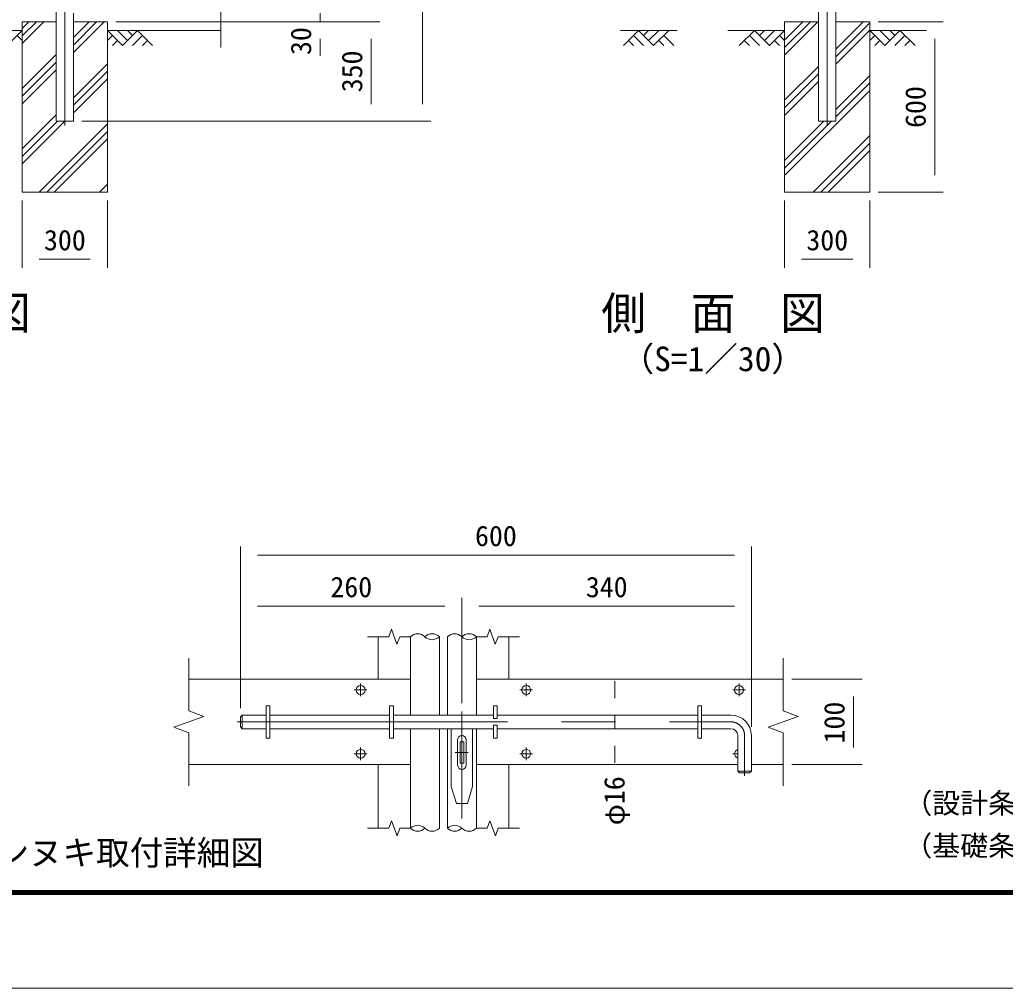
# Model space of a CAD drawing. Units: millimetres, scale not verified, with parts at other scales. Extents: x -6300 to 6300, y -4455 to 4455.
# Drawn here: x -3616 to -143, y -4455 to -1042 of the extents above; entities that cross this region are included whole.
import ezdxf
from ezdxf.enums import TextEntityAlignment as Align

# ---------------------------------------------------------------- set-up
doc = ezdxf.new("R2010")
doc.units = ezdxf.units.MM
doc.header["$LTSCALE"] = 30
doc.linetypes.add('USER1', pattern=[50.8, 31.75, -6.35, 6.35, -6.35])
for name, color, linetype, lineweight in [('0-0_D-DCR-HCH', 7, 'Continuous', 9), ('0-1_D-STR1', 1, 'Continuous', 18), ('0-2_D-STR3', 3, 'Continuous', 13), ('0-3_D-BMK', 2, 'USER1', 13), ('0-4_D-STR4', 7, 'Continuous', 9), ('0-5_D-BGD', 7, 'Continuous', 9), ('0-7_D-STR-DIM', 7, 'Continuous', 9), ('0-9_D-TTL-TXT', 7, 'Continuous', 18), ('0-A_D-TTL', 7, 'Continuous', 9)]:
    doc.layers.add(name, color=color, linetype=linetype, lineweight=lineweight)
doc.styles.add('ＭＳ ゴシック', font='')
doc.styles.get('ＭＳ ゴシック').set_extended_font_data('MS Gothic')

msp = doc.modelspace()

# ---------------------------------------------------------------- linework, layer by layer
at = {"layer": '0-0_D-DCR-HCH'}
for p, q in [((-3607.24, -1125.39), (-3530.9, -1049.05)), ((-3607.24, -1098.88), (-3557.42, -1049.05)), ((-3607.24, -1072.36), (-3583.93, -1049.05)), ((-3426.99, -1157.28), (-3318.77, -1049.05)), ((-3426.99, -1130.76), (-3345.28, -1049.05)), ((-3426.99, -1104.24), (-3371.8, -1049.05)), ((-920.62, -1166.54), (-803.13, -1049.05)), ((-920.62, -1140.02), (-829.65, -1049.05)), ((-920.62, -1113.5), (-856.17, -1049.05)), ((-740.37, -1145.39), (-644.04, -1049.05)), ((-740.37, -1171.9), (-620.62, -1052.15)), ((-3660.46, -1132.26), (-3607.24, -1079.05)), ((-3624.98, -1096.79), (-3607.24, -1114.44)), ((-3254.03, -1132.26), (-3307.24, -1079.05)), ((-3289.51, -1096.79), (-3307.24, -1114.44)), ((-3236.29, -1114.52), (-3271.77, -1079.05)), ((-3200.82, -1079.05), (-3254.03, -1132.26)), ((-3218.46, -1096.88), (-3236.29, -1079.05)), ((-3183.08, -1096.79), (-3218.72, -1132.26)), ((-3200.82, -1079.05), (-3147.61, -1132.26)), ((-1435.29, -1079.05), (-1488.5, -1132.26)), ((-1453.03, -1096.79), (-1417.39, -1132.26)), ((-1435.29, -1079.05), (-1382.08, -1132.26)), ((-1417.55, -1096.79), (-1399.82, -1079.05)), ((-1399.82, -1114.52), (-1364.34, -1079.05)), ((-1382.08, -1132.26), (-1328.87, -1079.05)), ((-1346.6, -1096.79), (-1310.97, -1132.26)), ((-1027.05, -1079.05), (-1080.26, -1132.26)), ((-1044.78, -1096.79), (-1009.15, -1132.26)), ((-1027.05, -1079.05), (-973.84, -1132.26)), ((-1009.31, -1096.79), (-991.57, -1079.05)), ((-991.57, -1114.52), (-956.1, -1079.05)), ((-973.84, -1132.26), (-920.62, -1079.05)), ((-938.36, -1096.79), (-920.62, -1114.44)), ((-740.37, -1198.42), (-620.62, -1078.67)), ((-567.41, -1132.26), (-620.62, -1079.05)), ((-602.89, -1096.79), (-620.62, -1114.44)), ((-549.67, -1114.52), (-585.15, -1079.05)), ((-514.2, -1079.05), (-567.41, -1132.26)), ((-531.84, -1096.88), (-549.67, -1079.05)), ((-496.46, -1096.79), (-532.1, -1132.26)), ((-514.2, -1079.05), (-460.99, -1132.26)), ((-3271.77, -1114.52), (-3289.59, -1132.26)), ((-3165.34, -1114.52), (-3183.16, -1132.26)), ((-1470.77, -1114.52), (-1452.95, -1132.26)), ((-1364.34, -1114.52), (-1346.52, -1132.26)), ((-1062.52, -1114.52), (-1044.7, -1132.26)), ((-956.1, -1114.52), (-938.28, -1132.26)), ((-585.15, -1114.52), (-602.97, -1132.26)), ((-478.72, -1114.52), (-496.54, -1132.26)), ((-3607.24, -1284.49), (-3487.49, -1164.74)), ((-3607.24, -1311.01), (-3487.49, -1191.26)), ((-3426.99, -1316.37), (-3307.24, -1196.62)), ((-920.62, -1325.64), (-800.87, -1205.89)), ((-3607.24, -1337.53), (-3487.49, -1217.78)), ((-3426.99, -1342.89), (-3307.24, -1223.14)), ((-3426.99, -1369.41), (-3307.24, -1249.66)), ((-920.62, -1352.15), (-800.87, -1232.4)), ((-740.37, -1357.52), (-620.62, -1237.77)), ((-920.62, -1378.67), (-800.87, -1258.92)), ((-740.37, -1384.03), (-620.62, -1264.28)), ((-920.62, -1590.8), (-620.62, -1290.8)), ((-3607.24, -1496.62), (-3487.49, -1376.87)), ((-3607.24, -1549.66), (-3456.63, -1399.05)), ((-3607.24, -1523.14), (-3483.15, -1399.05)), ((-3547.54, -1649.05), (-3307.24, -1408.76)), ((-920.62, -1564.28), (-755.39, -1399.05)), ((-920.62, -1537.77), (-781.9, -1399.05)), ((-3521.02, -1649.05), (-3307.24, -1435.27)), ((-819.77, -1649.05), (-620.62, -1449.9)), ((-3494.5, -1649.05), (-3307.24, -1461.79)), ((-793.25, -1649.05), (-620.62, -1476.42)), ((-766.74, -1649.05), (-620.62, -1502.93)), ((-3335.4, -1649.05), (-3307.24, -1620.89)), ((-3308.89, -1649.05), (-3307.24, -1647.4))]:
    msp.add_line(p, q, dxfattribs=at)
at = {"layer": '0-1_D-STR1'}
for p, q in [((-2353.23, -3216.1), (-2353.23, -3366.1)), ((-2239.23, -3216.1), (-2239.23, -3492.1)), ((-2137.23, -3216.1), (-2137.23, -3492.1)), ((-2108.73, -3216.1), (-2108.73, -3492.1)), ((-2006.73, -3216.1), (-2006.73, -3492.1)), ((-1892.73, -3216.1), (-1892.73, -3366.1)), ((-2239.23, -3366.1), (-3020.1, -3366.1)), ((-2006.73, -3366.1), (-925.23, -3366.1)), ((-2239.23, -3540.1), (-2239.23, -3891.1)), ((-2137.23, -3540.1), (-2137.23, -3891.1)), ((-2108.73, -3540.1), (-2108.73, -3891.1)), ((-2006.73, -3540.1), (-2006.73, -3891.1)), ((-2239.23, -3666.1), (-3020.1, -3666.1)), ((-2353.23, -3666.1), (-2353.23, -3891.1)), ((-2006.73, -3666.1), (-1085.73, -3666.1)), ((-1892.73, -3666.1), (-1892.73, -3891.1)), ((-1037.73, -3666.1), (-925.23, -3666.1))]:
    msp.add_line(p, q, dxfattribs=at)
for points in [[(-3487.49, 1391.95), (-3487.49, -1399.05), (-3426.99, -1399.05), (-3426.99, -1019.05)], [(-800.87, 1391.95), (-800.87, -1399.05), (-740.37, -1399.05), (-740.37, 1391.95)]]:
    msp.add_lwpolyline(points, dxfattribs=at)
at = {"layer": '0-2_D-STR3'}
for p, q in [((-2747.73, -3459.1), (-2734.23, -3459.1)), ((-2747.73, -3459.1), (-2747.73, -3573.1)), ((-2734.23, -3459.1), (-2734.23, -3573.1)), ((-2312.73, -3459.1), (-2312.73, -3573.1)), ((-2312.73, -3459.1), (-2299.23, -3459.1)), ((-2299.23, -3459.1), (-2299.23, -3573.1)), ((-1946.73, -3459.1), (-1946.73, -3504.1)), ((-1946.73, -3459.1), (-1933.23, -3459.1)), ((-1933.23, -3459.1), (-1933.23, -3504.1)), ((-1226.73, -3459.1), (-1226.73, -3573.1)), ((-1226.73, -3459.1), (-1213.23, -3459.1)), ((-1213.23, -3459.1), (-1213.23, -3573.1)), ((-2837.73, -3498.1), (-2831.73, -3492.1)), ((-2837.73, -3498.1), (-2837.73, -3534.1)), ((-2831.73, -3492.1), (-2747.73, -3492.1)), ((-2831.73, -3492.1), (-2831.73, -3540.1)), ((-2734.23, -3492.1), (-2312.73, -3492.1)), ((-2299.23, -3492.1), (-1946.73, -3492.1)), ((-1946.73, -3504.1), (-1933.23, -3504.1)), ((-1933.23, -3492.1), (-1226.73, -3492.1)), ((-1213.23, -3492.1), (-1109.73, -3492.1)), ((-2837.73, -3534.1), (-2831.73, -3540.1)), ((-2831.73, -3540.1), (-2747.73, -3540.1)), ((-2734.23, -3540.1), (-2312.73, -3540.1)), ((-2299.23, -3540.1), (-1946.73, -3540.1)), ((-2095.23, -3540.1), (-2095.23, -3744.1)), ((-2020.23, -3540.1), (-2020.23, -3744.1)), ((-1946.73, -3528.1), (-1933.23, -3528.1)), ((-1946.73, -3528.1), (-1946.73, -3573.1)), ((-1933.23, -3528.1), (-1933.23, -3573.1)), ((-1933.23, -3540.1), (-1226.73, -3540.1)), ((-1213.23, -3540.1), (-1109.73, -3540.1)), ((-2747.73, -3573.1), (-2734.23, -3573.1)), ((-2312.73, -3573.1), (-2299.23, -3573.1)), ((-1946.73, -3573.1), (-1933.23, -3573.1)), ((-1226.73, -3573.1), (-1213.23, -3573.1)), ((-1037.73, -3564.1), (-1037.73, -3690.1)), ((-2072.73, -3579.1), (-2072.73, -3669.1)), ((-2064.48, -3586.6), (-2050.98, -3586.6)), ((-2064.48, -3586.6), (-2064.48, -3661.6)), ((-2050.98, -3586.6), (-2050.98, -3661.6)), ((-2042.73, -3579.1), (-2042.73, -3669.1)), ((-2064.48, -3661.6), (-2050.98, -3661.6)), ((-1085.73, -3690.1), (-1037.73, -3690.1)), ((-1079.73, -3696.1), (-1043.73, -3696.1)), ((-1043.73, -3696.1), (-1037.73, -3690.1)), ((-2095.23, -3744.1), (-2077.23, -3804.1)), ((-2038.23, -3804.1), (-2020.23, -3744.1)), ((-2077.23, -3804.1), (-2038.23, -3804.1))]:
    msp.add_line(p, q, dxfattribs=at)
msp.add_lwpolyline([(-1085.73, -3564.1), (-1085.73, -3690.1), (-1079.73, -3696.1)], dxfattribs=at)
for centre in [(-2414.73, -3403.6), (-1831.23, -3403.6), (-1081.23, -3403.6), (-2414.73, -3628.6), (-1831.23, -3628.6)]:
    msp.add_circle(centre, 15.75, dxfattribs=at)
for centre, radius, start, end in [((-1109.73, -3564.1), 72, 0, 90), ((-1109.73, -3564.1), 24, 0, 90), ((-2057.73, -3579.1), 15, 0, 180), ((-1081.23, -3628.6), 15.75, 106.60155, 253.39845), ((-2057.73, -3669.1), 15, 180, 0)]:
    msp.add_arc(centre, radius, start, end, dxfattribs=at)
at = {"layer": '0-3_D-BMK'}
for p, q in [((-3457.24, -1414.05), (-3457.24, 1432.95)), ((-770.62, -1414.05), (-770.62, 1415.95)), ((-2437.05, -3403.6), (-2392.41, -3403.6)), ((-2414.73, -3381.28), (-2414.73, -3425.92)), ((-1808.91, -3403.6), (-1853.55, -3403.6)), ((-1831.23, -3381.28), (-1831.23, -3425.92)), ((-1058.91, -3403.6), (-1103.55, -3403.6)), ((-1081.23, -3381.28), (-1081.23, -3425.92)), ((-2057.73, -3480.03), (-2057.73, -3856.64)), ((-2850.05, -3516.1), (-1109.73, -3516.1)), ((-1061.73, -3564.1), (-1061.73, -3705.89)), ((-2414.73, -3606.28), (-2414.73, -3650.92)), ((-1831.23, -3606.28), (-1831.23, -3650.92)), ((-2437.05, -3628.6), (-2392.41, -3628.6)), ((-2082.01, -3624.1), (-2035.37, -3624.1)), ((-1808.91, -3628.6), (-1853.55, -3628.6)), ((-1085.73, -3628.6), (-1103.55, -3628.6))]:
    msp.add_line(p, q, dxfattribs=at)
msp.add_arc((-1109.73, -3564.1), 48, 0, 90, dxfattribs=at)
at = {"layer": '0-4_D-STR4'}
for p, q in [((-3487.49, -1049.05), (-3607.24, -1049.05)), ((-3307.24, -1049.05), (-3426.99, -1049.05)), ((-620.62, -1049.05), (-740.37, -1049.05))]:
    msp.add_line(p, q, dxfattribs=at)
for points in [[(-3607.24, -1049.05), (-3607.24, -1649.05), (-3307.24, -1649.05), (-3307.24, -1049.05)], [(-800.87, -1049.05), (-920.62, -1049.05), (-920.62, -1649.05), (-620.62, -1649.05), (-620.62, -1049.05)]]:
    msp.add_lwpolyline(points, dxfattribs=at)
at = {"layer": '0-5_D-BGD'}
for p, q in [((-3607.24, -1079.05), (-4342.24, -1079.05)), ((-2907.24, -1079.05), (-3307.24, -1079.05)), ((-1499.29, -1079.05), (-1299.29, -1079.05)), ((-1120.62, -1079.05), (-920.62, -1079.05)), ((-420.62, -1079.05), (-620.62, -1079.05))]:
    msp.add_line(p, q, dxfattribs=at)
at = {"layer": '0-7_D-STR-DIM'}
for p, q in [((-2197.24, -1339.05), (-2197.24, 1340.95)), ((-2907.24, -59.7), (-2907.24, -1139.05)), ((-2557.24, -1049.05), (-2557.24, -1019.05)), ((-3277.24, -1049.05), (-2347.24, -1049.05)), ((-3277.24, -1049.05), (-2347.24, -1049.05)), ((-3277.24, -1049.05), (-2527.24, -1049.05)), ((-590.62, -1049.05), (-361.61, -1049.05)), ((-2557.24, -1109.05), (-2557.24, -1169.05)), ((-2377.24, -1109.05), (-2377.24, -1339.05)), ((-391.61, -1589.05), (-391.61, -1109.05)), ((-3396.99, -1399.05), (-2347.24, -1399.05)), ((-3396.99, -1399.05), (-2167.24, -1399.05)), ((-590.62, -1649.05), (-361.61, -1649.05)), ((-3607.24, -1679.05), (-3607.24, -1915.98)), ((-3307.24, -1679.05), (-3307.24, -1915.98)), ((-920.62, -1679.05), (-920.62, -1915.98)), ((-620.62, -1679.05), (-620.62, -1915.98)), ((-3547.24, -1885.98), (-3367.24, -1885.98)), ((-860.62, -1885.98), (-680.62, -1885.98)), ((-2837.73, -3468.1), (-2837.73, -2898.57)), ((-1037.73, -3534.1), (-1037.73, -2898.57)), ((-2777.73, -2928.57), (-1097.73, -2928.57)), ((-2837.73, -3468.1), (-2837.73, -3078.57)), ((-2057.73, -3450.03), (-2057.73, -3078.57)), ((-2057.73, -3450.03), (-2057.73, -3078.57)), ((-1037.73, -3534.1), (-1037.73, -3078.57)), ((-2777.73, -3108.57), (-2117.73, -3108.57)), ((-1997.73, -3108.57), (-1097.73, -3108.57)), ((-2305.85, -3189.67), (-2315.47, -3216.1)), ((-2286.61, -3242.53), (-2305.85, -3189.67)), ((-1959.35, -3189.67), (-1968.97, -3216.1)), ((-1940.11, -3242.53), (-1959.35, -3189.67)), ((-2315.47, -3216.1), (-2390.73, -3216.1)), ((-2276.99, -3216.1), (-2286.61, -3242.53)), ((-2276.99, -3216.1), (-2239.23, -3216.1)), ((-2006.73, -3216.1), (-1968.97, -3216.1)), ((-1930.49, -3216.1), (-1940.11, -3242.53)), ((-1930.49, -3216.1), (-1855.23, -3216.1)), ((-3020.1, -3291.1), (-3020.1, -3477.62)), ((-925.23, -3291.1), (-925.23, -3477.62)), ((-895.23, -3366.1), (-647.6, -3366.1)), ((-1519.04, -3432.1), (-1519.04, -3372.1)), ((-677.6, -3606.1), (-677.6, -3426.1)), ((-3072.96, -3535.34), (-2967.24, -3496.86)), ((-2967.24, -3496.86), (-3020.1, -3477.62)), ((-1439.62, -3492.1), (-1549.04, -3492.1)), ((-1519.04, -3540.1), (-1519.04, -3492.1)), ((-978.09, -3535.34), (-872.37, -3496.86)), ((-872.37, -3496.86), (-925.23, -3477.62)), ((-3020.1, -3554.58), (-3072.96, -3535.34)), ((-1439.62, -3540.1), (-1549.04, -3540.1)), ((-925.23, -3554.58), (-978.09, -3535.34)), ((-3020.1, -3554.58), (-3020.1, -3741.1)), ((-925.23, -3554.58), (-925.23, -3741.1)), ((-1519.04, -3600.1), (-1519.04, -3660.1)), ((-895.23, -3666.1), (-647.6, -3666.1)), ((-2305.72, -3864.67), (-2315.34, -3891.1)), ((-2286.48, -3917.53), (-2305.72, -3864.67)), ((-1959.22, -3864.67), (-1968.84, -3891.1)), ((-1939.98, -3917.53), (-1959.22, -3864.67)), ((-2315.6, -3891.1), (-2390.86, -3891.1)), ((-2276.86, -3891.1), (-2286.48, -3917.53)), ((-2276.86, -3891.1), (-2239.23, -3891.1)), ((-2006.6, -3891.1), (-1968.84, -3891.1)), ((-1930.36, -3891.1), (-1939.98, -3917.53)), ((-1930.36, -3891.1), (-1855.1, -3891.1))]:
    msp.add_line(p, q, dxfattribs=at)
for centre, start, end in [((-2213.73, -3241.76), 45.18146, 134.81854), ((-2162.73, -3241.76), 45.18146, 134.81854), ((-2162.73, -3190.44), 225.18146, 314.81854), ((-2083.23, -3241.76), 45.18146, 134.81854), ((-2032.23, -3241.76), 45.18146, 134.81854), ((-2032.23, -3190.44), 225.18146, 314.81854), ((-2213.73, -3916.76), 45.18146, 134.81854), ((-2083.23, -3916.76), 45.18146, 134.81854), ((-2213.73, -3865.44), 225.18146, 314.81854), ((-2162.73, -3865.44), 225.18146, 314.81854), ((-2083.23, -3865.44), 225.18146, 314.81854), ((-2032.23, -3865.44), 225.18146, 314.81854)]:
    msp.add_arc(centre, 36.18, start, end, dxfattribs=at)
at = {"layer": '0-A_D-TTL', "color": 2, "lineweight": 18}
msp.add_lwpolyline([(-6300, 4455), (6300, 4455), (6300, -4455), (-6300, -4455)], close=True, dxfattribs=at)
at = {"layer": '0-A_D-TTL'}
for points in [[(-5895, 4125), (5895, 4125), (5895, -4125), (-5895, -4125)], [(-5891.25, 4121.25), (5891.25, 4121.25), (5891.25, -4121.25), (-5891.25, -4121.25)], [(-5887.5, 4117.5), (5887.5, 4117.5), (5887.5, -4117.5), (-5887.5, -4117.5)], [(-5883.75, 4113.75), (5883.75, 4113.75), (5883.75, -4113.75), (-5883.75, -4113.75)], [(-5880, 4110), (5880, 4110), (5880, -4110), (-5880, -4110)]]:
    msp.add_lwpolyline(points, close=True, dxfattribs=at)

# ---------------------------------------------------------------- texts
at = {"layer": '0-7_D-STR-DIM', "style": 'ＭＳ ゴシック'}
for s, p in [('30', (-2567.36, -1165.9)), ('350', (-2387.37, -1297.36)), ('600', (-401.73, -1422.92)), ('100', (-687.72, -3592.07)), ('φ16', (-1462.95, -3880.53))]:
    msp.add_text(s, height=72.14, rotation=90, dxfattribs=at).set_placement(p, align=Align.BOTTOM_LEFT)
for s, p in [('300', (-3530.56, -1875.86)), ('300', (-843.94, -1875.86)), ('600', (-2011.6, -2918.45)), ('260', (-2521.23, -3098.45)), ('340', (-1621.04, -3098.45))]:
    msp.add_text(s, height=72.14, dxfattribs=at).set_placement(p, align=Align.BOTTOM_LEFT)
at = {"layer": '0-9_D-TTL-TXT', "style": 'ＭＳ ゴシック'}
for s, height, p in [('正\u3000面\u3000図', 115.5, (-4364.59, -2166.43)), ('側\u3000面\u3000図', 115.5, (-1566.62, -2168.26)), ('（S=1／30）', 86.66, (-1498.4, -2306.22)), ('（設計条件）風荷重：昭和57年改正 建築基準法・同施行令に基づく風圧力に準拠。', 72.14, (-498.67, -3860.4)), ('カンヌキ取付詳細図', 86.66, (-3819.73, -4046.4)), ('（基礎条件）長期許容地耐力98kN/㎡ の場合。', 72.14, (-498.67, -4010.4))]:
    msp.add_text(s, height=height, dxfattribs=at).set_placement(p, align=Align.BOTTOM_LEFT)

doc.saveas('drawing.dxf')
